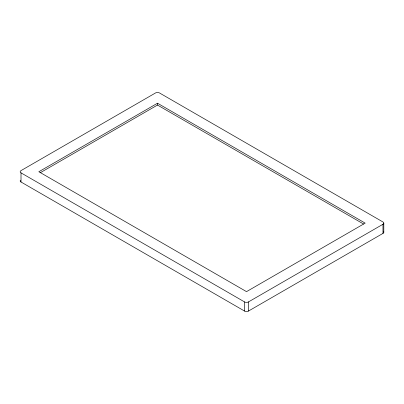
<?xml version="1.0" encoding="UTF-8"?>
<svg xmlns="http://www.w3.org/2000/svg" width="404" height="404" viewBox="0 0 404 404"><rect width="100%" height="100%" fill="white"/><g stroke="black" fill="none" stroke-linecap="round" stroke-linejoin="round"><path stroke-width="0.61" d="M157.504 103.227L38.835 171.74L246.511 291.637L365.181 223.124L157.504 103.227L157.504 105.055L363.539 224.008M40.471 172.624L157.504 105.055M21.008 172.867L244.531 301.914A2.798 1.616 0 0 0 248.485 301.914L382.982 224.265A2.798 1.616 0 0 0 382.982 221.983L159.484 92.95A2.798 1.616 0 0 0 155.53 92.95L21.008 170.614A2.757 1.591 0 0 0 21.008 172.867L21.008 182.002L244.531 311.05A2.798 1.616 0 0 0 248.485 311.05L382.982 233.401A2.798 1.616 0 0 0 383.588 231.643M383.8 223.124L383.8 232.26M382.982 224.265L382.982 233.401M248.485 301.914L248.485 311.05M244.531 301.914L244.531 311.05M21.008 182.002A2.757 1.591 0 0 1 20.412 180.265"/></g></svg>
